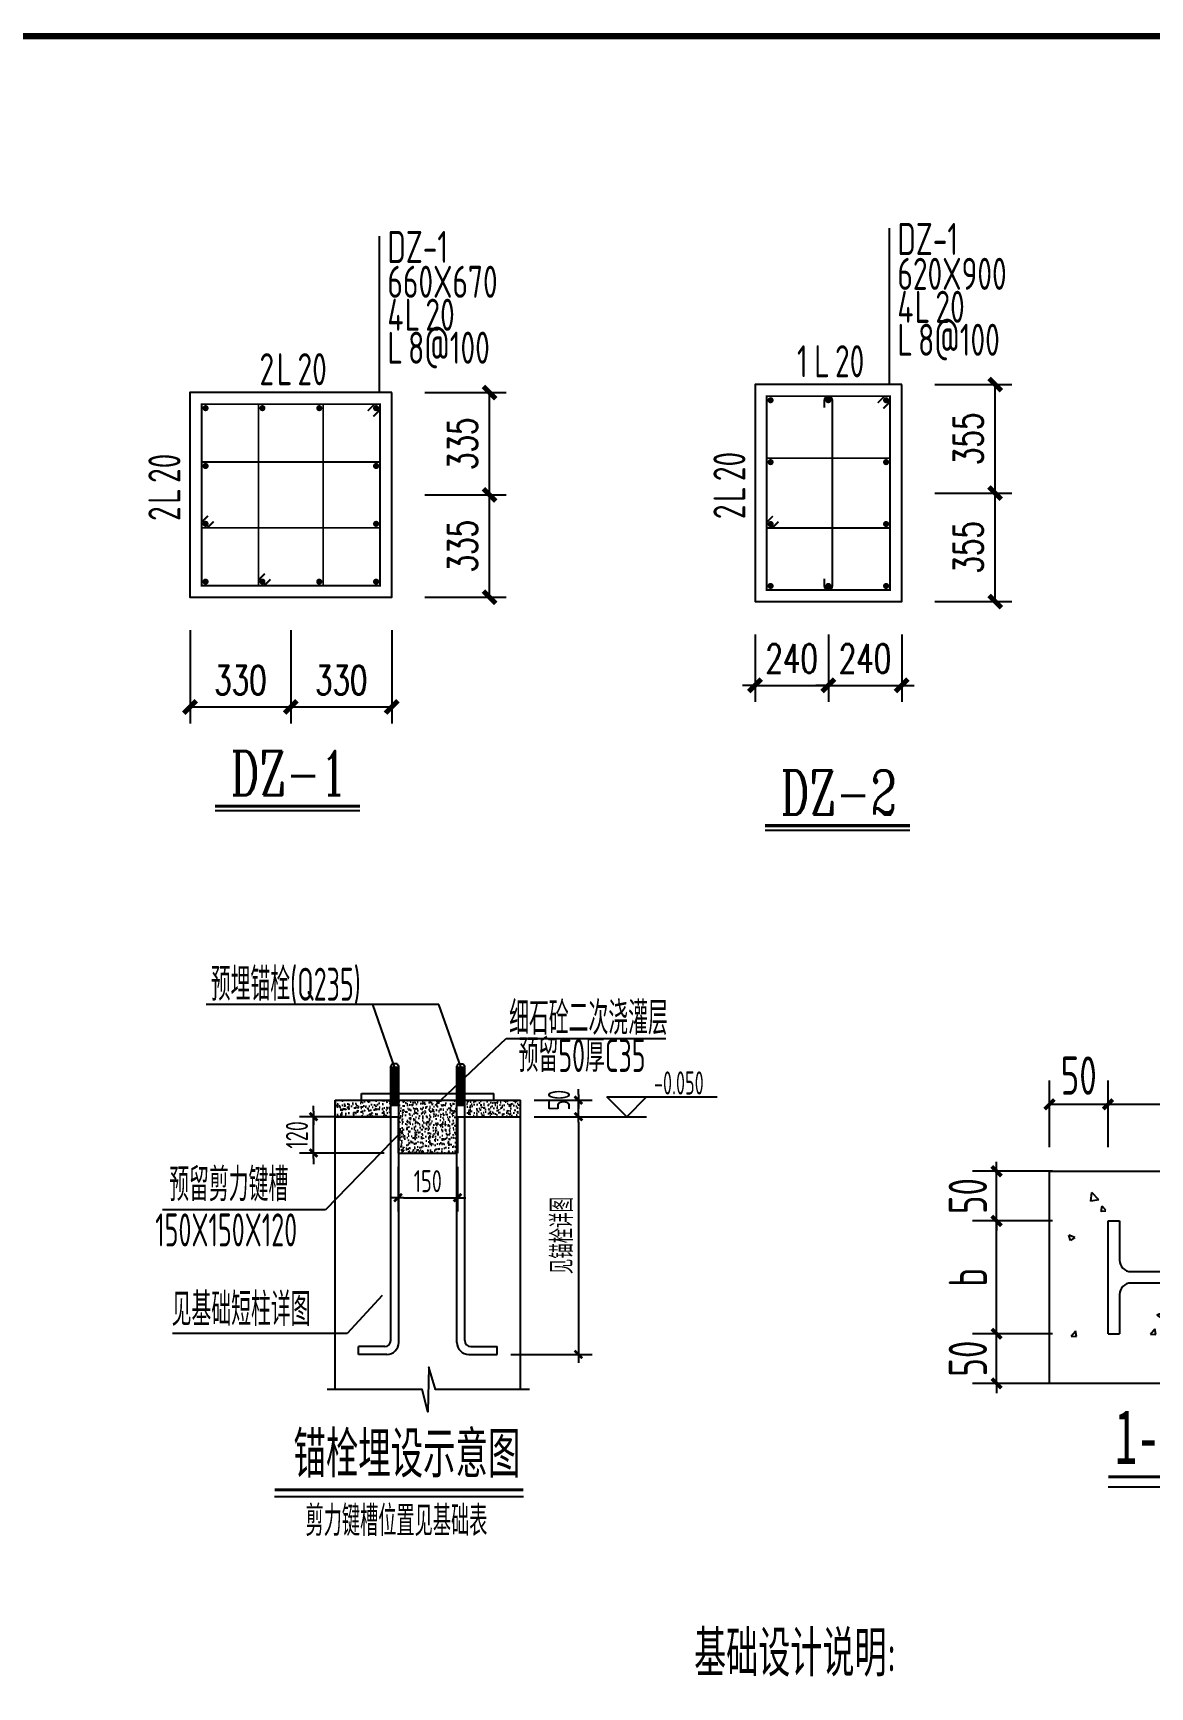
# Model space of a CAD drawing. Extents: x -17471 to 313636, y -71590 to 757901.
# Drawn here: x 210388 to 228662, y 228753 to 255820 of the extents above; entities that cross this region are included whole.
import ezdxf
from ezdxf.enums import TextEntityAlignment as Align

# ---------------------------------------------------------------- set-up
doc = ezdxf.new("R2010")
doc.units = 0
doc.header["$LTSCALE"] = 1000
doc.header["$MEASUREMENT"] = 0
for name, color, linetype in [('ASD_BAR', 1, 'Continuous'), ('BEAM_DE_NUM', 7, 'Continuous'), ('COLU_DE', 7, 'Continuous'), ('COLU_DE_NUM', 7, 'Continuous'), ('COLU_DE_REIND', 1, 'Continuous'), ('COLU_DE_REINL', 1, 'Continuous'), ('COLU_DE_TEXT_JZ', 7, 'Continuous'), ('DIM', 3, 'Continuous'), ('PUB_DIM', 3, 'Continuous'), ('PUB_TITLE', 4, 'Continuous'), ('THICK', 6, 'Continuous'), ('THIN', 7, 'Continuous'), ('Z', 4, 'Continuous'), ('板负筋标注TEXT2', 6, 'Continuous')]:
    doc.layers.add(name, color=color, linetype=linetype)
doc.layers.add('TEXT', color=7, linetype='Continuous', lineweight=13)
doc.styles.add('_TCH_DIM_T3', font='SIMPLEX', dxfattribs={"width": 0.705882, "bigfont": 'GBCBIG'})
doc.styles.add('STYLE1', font='simhei.ttf', dxfattribs={"width": 0.8})
doc.styles.add('TSSD_Dimension', font='Tssdeng.shx', dxfattribs={"width": 0.7, "bigfont": 'hztxt.shx'})
doc.styles.add('TSSD_Label', font='complex.shx', dxfattribs={"width": 0.7, "bigfont": 'hztxt.shx'})
doc.styles.add('TSSD_NORM', font='Tssdeng.shx', dxfattribs={"width": 0.65, "bigfont": 'hztxt.shx'})
doc.styles.add('TSSD_REIN', font='Tssdeng.shx', dxfattribs={"width": 0.7, "bigfont": 'hztxt.shx'})
doc.dimstyles.new('_TCH_ARCH&&150', dxfattribs={"dimtxt": 446.25, "dimasz": 150, "dimexe": 375, "dimexo": 450, "dimgap": 189.375, "dimtad": 1, "dimdec": 0, "dimzin": 0, "dimdsep": 46, "dimtxsty": '_TCH_DIM_T3', "dimblk": 'ARCHTICK', "dimcen": 0.09, "dimclrt": 7, "dimazin": 2, "dimtfac": 1, "dimtdec": 0, "dimtix": 1, "dimtmove": 2, "dimatfit": 3, "dimfxl": 0, "dimtolj": 1, "dimtzin": 0, "dimarcsym": 0})
doc.dimstyles.new('TSSD_20_100', dxfattribs={"dimtxt": 400, "dimasz": 100, "dimexe": 250, "dimexo": 250, "dimgap": 100, "dimtad": 1, "dimdec": 0, "dimlfac": 0.2, "dimzin": 0, "dimdsep": 46, "dimtxsty": 'TSSD_Dimension', "dimblk": '_TSDBK', "dimcen": 0, "dimclrt": 7, "dimadec": 0, "dimazin": 0, "dimtfac": 1, "dimtdec": 0, "dimtix": 1, "dimtmove": 2, "dimatfit": 3, "dimldrblk": '_TSDBK', "dimfxl": 0, "dimtolj": 1, "dimtzin": 0, "dimarcsym": 0})

# ---------------------------------------------------------------- blocks, each defined once
blk = doc.blocks.new('_TSDBK')
blk.add_line((-1, 0), (1.5, 0))
at = {"const_width": 0.5}
blk.add_lwpolyline([(-0.7, -0.7), (0.7, 0.7)], dxfattribs=at)
blk = doc.blocks.new('*D312')
at = {"layer": 'Defpoints', "color": 0, "transparency": 16777216}
for p in [(2143808, -2373866), (2145343, -2373866), (2145343, -2374526)]:
    blk.add_point(p, dxfattribs=at)
at = {"layer": 'DIM', "color": 0, "lineweight": -2, "transparency": 16777216}
for p, q in [((2143808, -2373766), (2143808, -2373666)), ((2145093, -2373866), (2143558, -2373866)), ((2143808, -2374526), (2143808, -2373866)), ((2145093, -2374526), (2143558, -2374526)), ((2143808, -2374626), (2143808, -2374726))]:
    blk.add_line(p, q, dxfattribs=at)
at = {"layer": 'DIM', "color": 0, "lineweight": -2, "transparency": 16777216, "xscale": 100, "yscale": 100, "zscale": 100}
for p, rotation in [((2143808, -2373866), 270), ((2143808, -2374526), 90)]:
    blk.add_blockref('_TSDBK', p, dxfattribs=dict(at, rotation=rotation))
at = {"layer": 'DIM', "color": 7, "transparency": 16777216, "insert": (2143508, -2374196), "char_height": 400, "attachment_point": 5, "rotation": 90, "style": 'TSSD_Dimension'}
blk.add_mtext('\\A1;120', dxfattribs=at)
blk = doc.blocks.new('*D313')
at = {"layer": 'Defpoints', "color": 0, "transparency": 16777216}
for p in [(2145343, -2374526), (2146423, -2374526), (2146423, -2375336)]:
    blk.add_point(p, dxfattribs=at)
at = {"layer": 'DIM', "color": 0, "lineweight": -2, "transparency": 16777216}
for p, q in [((2145343, -2374776), (2145343, -2375586)), ((2146423, -2374776), (2146423, -2375586)), ((2145443, -2375336), (2146323, -2375336))]:
    blk.add_line(p, q, dxfattribs=at)
at = {"layer": 'DIM', "color": 0, "lineweight": -2, "transparency": 16777216, "xscale": 100, "yscale": 100, "zscale": 100, "rotation": 180}
blk.add_blockref('_TSDBK', (2145343, -2375336), dxfattribs=at)
at = {"layer": 'DIM', "color": 0, "lineweight": -2, "transparency": 16777216, "xscale": 100, "yscale": 100, "zscale": 100}
blk.add_blockref('_TSDBK', (2146423, -2375336), dxfattribs=at)
at = {"layer": 'DIM', "color": 7, "transparency": 16777216, "insert": (2145883, -2375036), "char_height": 400, "attachment_point": 5, "style": 'TSSD_Dimension'}
blk.add_mtext('\\A1;150', dxfattribs=at)
blk = doc.blocks.new('*D314')
at = {"layer": 'Defpoints', "color": 0, "transparency": 16777216}
for p in [(2147563, -2373566), (2148617, -2373566), (2147563, -2373866)]:
    blk.add_point(p, dxfattribs=at)
at = {"layer": 'DIM', "color": 0, "lineweight": -2, "transparency": 16777216}
for p, q in [((2148617, -2373466), (2148617, -2373366)), ((2147813, -2373566), (2148867, -2373566)), ((2148617, -2373866), (2148617, -2373566)), ((2147813, -2373866), (2148867, -2373866)), ((2148617, -2373966), (2148617, -2374066))]:
    blk.add_line(p, q, dxfattribs=at)
at = {"layer": 'DIM', "color": 0, "lineweight": -2, "transparency": 16777216, "xscale": 100, "yscale": 100, "zscale": 100}
for p, rotation in [((2148617, -2373566), 270), ((2148617, -2373866), 90)]:
    blk.add_blockref('_TSDBK', p, dxfattribs=dict(at, rotation=rotation))
at = {"layer": 'DIM', "color": 7, "transparency": 16777216, "insert": (2148265, -2373566), "char_height": 400, "attachment_point": 5, "rotation": 90, "style": 'TSSD_Dimension'}
blk.add_mtext('\\A1;50', dxfattribs=at)
blk = doc.blocks.new('*D315')
at = {"layer": 'Defpoints', "color": 0, "transparency": 16777216}
for p in [(2147563, -2373866), (2147143, -2378182), (2148617, -2378182)]:
    blk.add_point(p, dxfattribs=at)
at = {"layer": 'DIM', "color": 0, "lineweight": -2, "transparency": 16777216}
for p, q in [((2147813, -2373866), (2148867, -2373866)), ((2148617, -2373966), (2148617, -2378082)), ((2147393, -2378182), (2148867, -2378182))]:
    blk.add_line(p, q, dxfattribs=at)
at = {"layer": 'DIM', "color": 0, "lineweight": -2, "transparency": 16777216, "xscale": 100, "yscale": 100, "zscale": 100}
for p, rotation in [((2148617, -2373866), 90), ((2148617, -2378182), 270)]:
    blk.add_blockref('_TSDBK', p, dxfattribs=dict(at, rotation=rotation))
at = {"layer": 'DIM', "color": 7, "transparency": 16777216, "insert": (2148317, -2376024), "char_height": 400, "attachment_point": 5, "rotation": 90, "style": 'TSSD_Dimension'}
blk.add_mtext('\\A1;见锚栓详图', dxfattribs=at)
blk = doc.blocks.new('_ArchTick')
at = {"color": 0, "linetype": 'ByBlock', "const_width": 0.4}
blk.add_lwpolyline([(-0.5, -0.5), (0.5, 0.5)], dxfattribs=at)
blk = doc.blocks.new('*D305')
at = {"layer": 'Defpoints', "color": 0, "transparency": 16777216}
for p in [(2121226, -2349459), (2124143, -2349459), (2124143, -2351275)]:
    blk.add_point(p, dxfattribs=at)
at = {"layer": 'DIM', "color": 0, "lineweight": -2, "transparency": 16777216}
for p, q in [((2121226, -2349459), (2121226, -2349109)), ((2123268, -2349459), (2120351, -2349459)), ((2121226, -2351275), (2121226, -2349459)), ((2123268, -2351275), (2120351, -2351275)), ((2121226, -2351275), (2121226, -2351625))]:
    blk.add_line(p, q, dxfattribs=at)
at = {"layer": 'DIM', "color": 0, "lineweight": -2, "transparency": 16777216, "xscale": 350, "yscale": 350, "zscale": 350}
for p, rotation in [((2121226, -2349459), 270), ((2121226, -2351275), 90)]:
    blk.add_blockref('_ArchTick', p, dxfattribs=dict(at, rotation=rotation))
at = {"layer": 'DIM', "color": 7, "transparency": 16777216, "insert": (2120176, -2350367), "char_height": 1400, "attachment_point": 5, "rotation": 90, "style": 'TSSD_Dimension'}
blk.add_mtext('\\A1;50', dxfattribs=at)
blk = doc.blocks.new('*D306')
at = {"layer": 'Defpoints', "color": 0, "transparency": 16777216}
for p in [(2121226, -2351275), (2124143, -2351275), (2124143, -2355405)]:
    blk.add_point(p, dxfattribs=at)
at = {"layer": 'DIM', "color": 0, "lineweight": -2, "transparency": 16777216}
for p, q in [((2123268, -2351275), (2120351, -2351275)), ((2121226, -2355405), (2121226, -2351275)), ((2123268, -2355405), (2120351, -2355405))]:
    blk.add_line(p, q, dxfattribs=at)
at = {"layer": 'DIM', "color": 0, "lineweight": -2, "transparency": 16777216, "xscale": 350, "yscale": 350, "zscale": 350}
for p, rotation in [((2121226, -2351275), 90), ((2121226, -2355405), 270)]:
    blk.add_blockref('_ArchTick', p, dxfattribs=dict(at, rotation=rotation))
at = {"layer": 'DIM', "color": 7, "transparency": 16777216, "insert": (2120176, -2353340), "char_height": 1400, "attachment_point": 5, "rotation": 90, "style": 'TSSD_Dimension'}
blk.add_mtext('\\A1;b', dxfattribs=at)
blk = doc.blocks.new('*D307')
at = {"layer": 'Defpoints', "color": 0, "transparency": 16777216}
for p in [(2125303, -2347011), (2123159, -2349459), (2125303, -2349459)]:
    blk.add_point(p, dxfattribs=at)
at = {"layer": 'DIM', "color": 0, "lineweight": -2, "transparency": 16777216}
for p, q in [((2123159, -2348584), (2123159, -2346136)), ((2125303, -2348584), (2125303, -2346136)), ((2123159, -2347011), (2125303, -2347011))]:
    blk.add_line(p, q, dxfattribs=at)
at = {"layer": 'DIM', "color": 0, "lineweight": -2, "transparency": 16777216, "xscale": 350, "yscale": 350, "zscale": 350, "rotation": 180}
blk.add_blockref('_ArchTick', (2123159, -2347011), dxfattribs=at)
at = {"layer": 'DIM', "color": 0, "lineweight": -2, "transparency": 16777216, "xscale": 350, "yscale": 350, "zscale": 350}
blk.add_blockref('_ArchTick', (2125303, -2347011), dxfattribs=at)
at = {"layer": 'DIM', "color": 7, "transparency": 16777216, "insert": (2124231, -2345961), "char_height": 1400, "attachment_point": 5, "style": 'TSSD_Dimension'}
blk.add_mtext('\\A1;50', dxfattribs=at)
blk = doc.blocks.new('*D308')
at = {"layer": 'Defpoints', "color": 0, "transparency": 16777216}
for p in [(2130817, -2347011), (2125303, -2349459), (2130817, -2349459)]:
    blk.add_point(p, dxfattribs=at)
at = {"layer": 'DIM', "color": 0, "lineweight": -2, "transparency": 16777216}
for p, q in [((2125303, -2348584), (2125303, -2346136)), ((2130817, -2348584), (2130817, -2346136)), ((2125303, -2347011), (2130817, -2347011))]:
    blk.add_line(p, q, dxfattribs=at)
at = {"layer": 'DIM', "color": 0, "lineweight": -2, "transparency": 16777216, "xscale": 350, "yscale": 350, "zscale": 350, "rotation": 180}
blk.add_blockref('_ArchTick', (2125303, -2347011), dxfattribs=at)
at = {"layer": 'DIM', "color": 0, "lineweight": -2, "transparency": 16777216, "xscale": 350, "yscale": 350, "zscale": 350}
blk.add_blockref('_ArchTick', (2130817, -2347011), dxfattribs=at)
at = {"layer": 'DIM', "color": 7, "transparency": 16777216, "insert": (2128060, -2345961), "char_height": 1400, "attachment_point": 5, "style": 'TSSD_Dimension'}
blk.add_mtext('\\A1;h', dxfattribs=at)
blk = doc.blocks.new('*D309')
at = {"layer": 'Defpoints', "color": 0, "transparency": 16777216}
for p in [(2121226, -2355405), (2124143, -2355405), (2124143, -2357220)]:
    blk.add_point(p, dxfattribs=at)
at = {"layer": 'DIM', "color": 0, "lineweight": -2, "transparency": 16777216}
for p, q in [((2121226, -2355405), (2121226, -2355055)), ((2123268, -2355405), (2120351, -2355405)), ((2121226, -2357220), (2121226, -2355405)), ((2123268, -2357220), (2120351, -2357220)), ((2121226, -2357220), (2121226, -2357570))]:
    blk.add_line(p, q, dxfattribs=at)
at = {"layer": 'DIM', "color": 0, "lineweight": -2, "transparency": 16777216, "xscale": 350, "yscale": 350, "zscale": 350}
for p, rotation in [((2121226, -2355405), 270), ((2121226, -2357220), 90)]:
    blk.add_blockref('_ArchTick', p, dxfattribs=dict(at, rotation=rotation))
at = {"layer": 'DIM', "color": 7, "transparency": 16777216, "insert": (2120176, -2356312), "char_height": 1400, "attachment_point": 5, "rotation": 90, "style": 'TSSD_Dimension'}
blk.add_mtext('\\A1;50', dxfattribs=at)
blk = doc.blocks.new('*D310')
at = {"layer": 'Defpoints', "color": 0, "transparency": 16777216}
for p in [(2130817, -2347011), (2130817, -2349459), (2132961, -2349459)]:
    blk.add_point(p, dxfattribs=at)
at = {"layer": 'DIM', "color": 0, "lineweight": -2, "transparency": 16777216}
for p, q in [((2130817, -2348584), (2130817, -2346136)), ((2132961, -2348584), (2132961, -2346136)), ((2132961, -2347011), (2130817, -2347011))]:
    blk.add_line(p, q, dxfattribs=at)
at = {"layer": 'DIM', "color": 0, "lineweight": -2, "transparency": 16777216, "xscale": 350, "yscale": 350, "zscale": 350, "rotation": 180}
blk.add_blockref('_ArchTick', (2130817, -2347011), dxfattribs=at)
at = {"layer": 'DIM', "color": 0, "lineweight": -2, "transparency": 16777216, "xscale": 350, "yscale": 350, "zscale": 350}
blk.add_blockref('_ArchTick', (2132961, -2347011), dxfattribs=at)
at = {"layer": 'DIM', "color": 7, "transparency": 16777216, "insert": (2131889, -2345961), "char_height": 1400, "attachment_point": 5, "style": 'TSSD_Dimension'}
blk.add_mtext('\\A1;50', dxfattribs=at)
blk = doc.blocks.new('*D317')
at = {"layer": 'Defpoints', "color": 0, "transparency": 16777216}
for p in [(216256, 248262), (217857, 248262), (216256, 246587)]:
    blk.add_point(p, dxfattribs=at)
at = {"layer": 'PUB_DIM', "color": 0, "lineweight": -2, "transparency": 16777216}
for p, q in [((216796, 248262), (218127, 248262)), ((217857, 246587), (217857, 248262)), ((216796, 246587), (218127, 246587))]:
    blk.add_line(p, q, dxfattribs=at)
at = {"layer": 'PUB_DIM', "color": 0, "lineweight": -2, "transparency": 16777216, "xscale": 202.5, "yscale": 202.5, "zscale": 202.5}
for p, rotation in [((217857, 248262), 90), ((217857, 246587), 270)]:
    blk.add_blockref('_ArchTick', p, dxfattribs=dict(at, rotation=rotation))
at = {"layer": 'PUB_DIM', "color": 7, "transparency": 16777216, "insert": (217418, 247424), "char_height": 472.5, "attachment_point": 5, "rotation": 90, "style": '_TCH_DIM_T3'}
blk.add_mtext('\\A1;335', dxfattribs=at)
blk = doc.blocks.new('*D318')
at = {"layer": 'Defpoints', "color": 0, "transparency": 16777216}
for p in [(216256, 249937), (217857, 249937), (216256, 248262)]:
    blk.add_point(p, dxfattribs=at)
at = {"layer": 'PUB_DIM', "color": 0, "lineweight": -2, "transparency": 16777216}
for p, q in [((216796, 249937), (218127, 249937)), ((217857, 248262), (217857, 249937)), ((216796, 248262), (218127, 248262))]:
    blk.add_line(p, q, dxfattribs=at)
at = {"layer": 'PUB_DIM', "color": 0, "lineweight": -2, "transparency": 16777216, "xscale": 202.5, "yscale": 202.5, "zscale": 202.5}
for p, rotation in [((217857, 249937), 90), ((217857, 248262), 270)]:
    blk.add_blockref('_ArchTick', p, dxfattribs=dict(at, rotation=rotation))
at = {"layer": 'PUB_DIM', "color": 7, "transparency": 16777216, "insert": (217418, 249099), "char_height": 472.5, "attachment_point": 5, "rotation": 90, "style": '_TCH_DIM_T3'}
blk.add_mtext('\\A1;335', dxfattribs=at)
blk = doc.blocks.new('*D319')
at = {"layer": 'Defpoints', "color": 0, "transparency": 16777216}
for p in [(212956, 246587), (214606, 246587), (214606, 244791)]:
    blk.add_point(p, dxfattribs=at)
at = {"layer": 'PUB_DIM', "color": 0, "lineweight": -2, "transparency": 16777216}
for p, q in [((212956, 246047), (212956, 244521)), ((214606, 246047), (214606, 244521)), ((212956, 244791), (214606, 244791))]:
    blk.add_line(p, q, dxfattribs=at)
at = {"layer": 'PUB_DIM', "color": 0, "lineweight": -2, "transparency": 16777216, "xscale": 202.5, "yscale": 202.5, "zscale": 202.5, "rotation": 180}
blk.add_blockref('_ArchTick', (212956, 244791), dxfattribs=at)
at = {"layer": 'PUB_DIM', "color": 0, "lineweight": -2, "transparency": 16777216, "xscale": 202.5, "yscale": 202.5, "zscale": 202.5}
blk.add_blockref('_ArchTick', (214606, 244791), dxfattribs=at)
at = {"layer": 'PUB_DIM', "color": 7, "transparency": 16777216, "insert": (213781, 245230), "char_height": 472.5, "attachment_point": 5, "style": '_TCH_DIM_T3'}
blk.add_mtext('\\A1;330', dxfattribs=at)
blk = doc.blocks.new('*D320')
at = {"layer": 'Defpoints', "color": 0, "transparency": 16777216}
for p in [(214606, 246587), (216256, 246587), (216256, 244791)]:
    blk.add_point(p, dxfattribs=at)
at = {"layer": 'PUB_DIM', "color": 0, "lineweight": -2, "transparency": 16777216}
for p, q in [((214606, 246047), (214606, 244521)), ((216256, 246047), (216256, 244521)), ((214606, 244791), (216256, 244791))]:
    blk.add_line(p, q, dxfattribs=at)
at = {"layer": 'PUB_DIM', "color": 0, "lineweight": -2, "transparency": 16777216, "xscale": 202.5, "yscale": 202.5, "zscale": 202.5, "rotation": 180}
blk.add_blockref('_ArchTick', (214606, 244791), dxfattribs=at)
at = {"layer": 'PUB_DIM', "color": 0, "lineweight": -2, "transparency": 16777216, "xscale": 202.5, "yscale": 202.5, "zscale": 202.5}
blk.add_blockref('_ArchTick', (216256, 244791), dxfattribs=at)
at = {"layer": 'PUB_DIM', "color": 7, "transparency": 16777216, "insert": (215431, 245230), "char_height": 472.5, "attachment_point": 5, "style": '_TCH_DIM_T3'}
blk.add_mtext('\\A1;330', dxfattribs=at)
blk = doc.blocks.new('*D345')
at = {"layer": 'Defpoints', "color": 0, "transparency": 16777216}
for p in [(224601, 248292), (226131, 248292), (224601, 246517)]:
    blk.add_point(p, dxfattribs=at)
at = {"layer": 'PUB_DIM', "color": 0, "lineweight": -2, "transparency": 16777216}
for p, q in [((225141, 248292), (226401, 248292)), ((226131, 246517), (226131, 248292)), ((225141, 246517), (226401, 246517))]:
    blk.add_line(p, q, dxfattribs=at)
at = {"layer": 'PUB_DIM', "color": 0, "lineweight": -2, "transparency": 16777216, "xscale": 202.5, "yscale": 202.5, "zscale": 202.5}
for p, rotation in [((226131, 248292), 90), ((226131, 246517), 270)]:
    blk.add_blockref('_ArchTick', p, dxfattribs=dict(at, rotation=rotation))
at = {"layer": 'PUB_DIM', "color": 7, "transparency": 16777216, "insert": (225692, 247404), "char_height": 472.5, "attachment_point": 5, "rotation": 90, "style": '_TCH_DIM_T3'}
blk.add_mtext('\\A1;355', dxfattribs=at)
blk = doc.blocks.new('*D346')
at = {"layer": 'Defpoints', "color": 0, "transparency": 16777216}
for p in [(224601, 250067), (226131, 250067), (224601, 248292)]:
    blk.add_point(p, dxfattribs=at)
at = {"layer": 'PUB_DIM', "color": 0, "lineweight": -2, "transparency": 16777216}
for p, q in [((225141, 250067), (226401, 250067)), ((226131, 248292), (226131, 250067)), ((225141, 248292), (226401, 248292))]:
    blk.add_line(p, q, dxfattribs=at)
at = {"layer": 'PUB_DIM', "color": 0, "lineweight": -2, "transparency": 16777216, "xscale": 202.5, "yscale": 202.5, "zscale": 202.5}
for p, rotation in [((226131, 250067), 90), ((226131, 248292), 270)]:
    blk.add_blockref('_ArchTick', p, dxfattribs=dict(at, rotation=rotation))
at = {"layer": 'PUB_DIM', "color": 7, "transparency": 16777216, "insert": (225692, 249179), "char_height": 472.5, "attachment_point": 5, "rotation": 90, "style": '_TCH_DIM_T3'}
blk.add_mtext('\\A1;355', dxfattribs=at)
blk = doc.blocks.new('*D347')
at = {"layer": 'Defpoints', "color": 0, "transparency": 16777216}
for p in [(222201, 246517), (223401, 246517), (223401, 245145)]:
    blk.add_point(p, dxfattribs=at)
at = {"layer": 'PUB_DIM', "color": 0, "lineweight": -2, "transparency": 16777216}
for p, q in [((222201, 245977), (222201, 244875)), ((223401, 245977), (223401, 244875)), ((222201, 245145), (221998, 245145)), ((222201, 245145), (223401, 245145)), ((223401, 245145), (223603, 245145))]:
    blk.add_line(p, q, dxfattribs=at)
at = {"layer": 'PUB_DIM', "color": 0, "lineweight": -2, "transparency": 16777216, "xscale": 202.5, "yscale": 202.5, "zscale": 202.5}
blk.add_blockref('_ArchTick', (222201, 245145), dxfattribs=at)
at = {"layer": 'PUB_DIM', "color": 0, "lineweight": -2, "transparency": 16777216, "xscale": 202.5, "yscale": 202.5, "zscale": 202.5, "rotation": 180}
blk.add_blockref('_ArchTick', (223401, 245145), dxfattribs=at)
at = {"layer": 'PUB_DIM', "color": 7, "transparency": 16777216, "insert": (222801, 245584), "char_height": 472.5, "attachment_point": 5, "style": '_TCH_DIM_T3'}
blk.add_mtext('\\A1;240', dxfattribs=at)
blk = doc.blocks.new('*D348')
at = {"layer": 'Defpoints', "color": 0, "transparency": 16777216}
for p in [(223401, 246517), (224601, 246517), (224601, 245145)]:
    blk.add_point(p, dxfattribs=at)
at = {"layer": 'PUB_DIM', "color": 0, "lineweight": -2, "transparency": 16777216}
for p, q in [((223401, 245977), (223401, 244875)), ((224601, 245977), (224601, 244875)), ((223401, 245145), (223198, 245145)), ((223401, 245145), (224601, 245145)), ((224601, 245145), (224803, 245145))]:
    blk.add_line(p, q, dxfattribs=at)
at = {"layer": 'PUB_DIM', "color": 0, "lineweight": -2, "transparency": 16777216, "xscale": 202.5, "yscale": 202.5, "zscale": 202.5}
blk.add_blockref('_ArchTick', (223401, 245145), dxfattribs=at)
at = {"layer": 'PUB_DIM', "color": 0, "lineweight": -2, "transparency": 16777216, "xscale": 202.5, "yscale": 202.5, "zscale": 202.5, "rotation": 180}
blk.add_blockref('_ArchTick', (224601, 245145), dxfattribs=at)
at = {"layer": 'PUB_DIM', "color": 7, "transparency": 16777216, "insert": (224001, 245584), "char_height": 472.5, "attachment_point": 5, "style": '_TCH_DIM_T3'}
blk.add_mtext('\\A1;240', dxfattribs=at)
blk = doc.blocks.new('锚栓埋设示意图')
at = {"layer": 'DIM'}
h = blk.add_hatch(dxfattribs=at)
h.set_pattern_fill('AR-CONC', color=256, scale=24, style=0)
h.set_pattern_definition([(50, (624864.13, -3321049.9), (172.142444, -15.060512), [18, -198]), (355, (624864.13, -3321049.9), (-33.30032, 180.526112), [14.4, -158.4]), (100.4514, (624878.48, -3321051.16), (138.842252, 165.46549), [15.297646, -168.274107]), (46.1842, (624864.13, -3321001.9), (256.137852, -39.724563), [27, -297]), (96.6356, (624885.48, -3321005.2), (224.31905, 233.78829), [22.94647, -252.41112]), (351.1842, (624864.13, -3321001.9), (224.318867, 233.788464), [21.6, -237.6]), (21, (624888.13, -3321013.9), (143.257693, -96.628534), [18, -198]), (326, (624888.13, -3321013.9), (58.39568, 174.03601), [14.4, -158.4]), (71.4514, (624900.07, -3321021.95), (201.653431, 77.407319), [15.297646, -168.274107]), (37.5, (624864.134, -3321049.9), (2.9183653, 79.894525), [0, -156.48, 0, -160.8, 0, -159]), (7.5, (624864.13, -3321049.9), (63.136689, 94.658811), [0, -91.68, 0, -152.88, 0, -60.6]), (327.5, (624810.614, -3321049.9), (128.1173847, -5.4131692), [0, -60, 0, -187.2, 0, -248.4]), (317.5, (624786.61, -3321049.9), (139.9646806, 24.025196), [0, -78, 0, -124.32, 0, -176.4])])
h.paths.add_polyline_path([(2145355.1, -2373566), (2145355.1, -2374526), (2146411.1, -2374526), (2146411.1, -2373566)])
h.paths.add_polyline_path([(2147563.1, -2373866), (2147563.1, -2373566), (2146555.1, -2373566), (2146555.1, -2373866)])
h.paths.add_polyline_path([(2145211.1, -2373866), (2145211.1, -2373566), (2144203.1, -2373566), (2144203.1, -2373866)])
at = {"layer": 'PUB_DIM'}
for p, q in [((2146085, -2371828.7), (2141862.6, -2371828.7)), ((2145287, -2372980.8), (2144884.2, -2371828.7)), ((2146487.8, -2372980.8), (2146085, -2371828.7)), ((2146022.9, -2373656.1), (2147304.8, -2372449.1)), ((2147304.8, -2372449.1), (2150201, -2372449.1)), ((2145440.8, -2374097.5), (2144025.6, -2375554.3)), ((2144025.6, -2375554.3), (2141067.1, -2375554.3)), ((2145057.8, -2377108.9), (2144422.5, -2377799)), ((2144422.5, -2377799), (2141252.5, -2377799))]:
    blk.add_line(p, q, dxfattribs=at)
at = {"layer": 'THICK', "linetype": 'Continuous', "const_width": 54}
blk.add_lwpolyline([(2143104.3, -2380641.9), (2147619.3, -2380641.9)], dxfattribs=at)
at = {"layer": 'THIN'}
for p, q in [((2145241, -2372906), (2145211.1, -2372946.7)), ((2145211.1, -2377929.9), (2145211.1, -2372946.7)), ((2145211.1, -2372969.4), (2145355.1, -2372969.4)), ((2145211.1, -2372999.4), (2145355.1, -2372999.4)), ((2145211.1, -2373029.4), (2145355.1, -2373029.4)), ((2145211.1, -2373059.4), (2145355.1, -2373059.4)), ((2145211.1, -2373089.4), (2145355.1, -2373089.4)), ((2145211.1, -2373119.4), (2145355.1, -2373119.4)), ((2145211.1, -2373119.4), (2145355.1, -2373119.4)), ((2145211.1, -2373149.4), (2145355.1, -2373149.4)), ((2145211.1, -2373149.4), (2145355.1, -2373149.4)), ((2145325.2, -2372906), (2145241, -2372906)), ((2145325.2, -2372906), (2145355.1, -2372946.7)), ((2145355.1, -2377965.9), (2145355.1, -2372946.7)), ((2146441, -2372906), (2146411.1, -2372946.7)), ((2146411.1, -2377965.9), (2146411.1, -2372946.7)), ((2146411.1, -2372969.4), (2146555.1, -2372969.4)), ((2146411.1, -2372999.4), (2146555.1, -2372999.4)), ((2146411.1, -2373029.4), (2146555.1, -2373029.4)), ((2146411.1, -2373059.4), (2146555.1, -2373059.4)), ((2146411.1, -2373089.4), (2146555.1, -2373089.4)), ((2146411.1, -2373119.4), (2146555.1, -2373119.4)), ((2146411.1, -2373119.4), (2146555.1, -2373119.4)), ((2146411.1, -2373149.4), (2146555.1, -2373149.4)), ((2146411.1, -2373149.4), (2146555.1, -2373149.4)), ((2146441, -2372906), (2146525.2, -2372906)), ((2146525.2, -2372906), (2146555.1, -2372946.7)), ((2146555.1, -2377929.9), (2146555.1, -2372946.7)), ((2144683.1, -2373566), (2144683.1, -2373446)), ((2144683.1, -2373446), (2147083.1, -2373446)), ((2145211.1, -2373179.4), (2145355.1, -2373179.4)), ((2145211.1, -2373179.4), (2145355.1, -2373179.4)), ((2145211.1, -2373209.4), (2145355.1, -2373209.4)), ((2145211.1, -2373209.4), (2145355.1, -2373209.4)), ((2145211.1, -2373239.4), (2145355.1, -2373239.4)), ((2145211.1, -2373239.4), (2145355.1, -2373239.4)), ((2145211.1, -2373269.4), (2145355.1, -2373269.4)), ((2145211.1, -2373269.4), (2145355.1, -2373269.4)), ((2145211.1, -2373269.4), (2145355.1, -2373269.4)), ((2145211.1, -2373299.4), (2145355.1, -2373299.4)), ((2145211.1, -2373299.4), (2145355.1, -2373299.4)), ((2145211.1, -2373329.4), (2145355.1, -2373329.4)), ((2145211.1, -2373329.4), (2145355.1, -2373329.4)), ((2145211.1, -2373329.4), (2145355.1, -2373329.4)), ((2145211.1, -2373359.4), (2145355.1, -2373359.4)), ((2145211.1, -2373389.4), (2145355.1, -2373389.4)), ((2145211.1, -2373419.4), (2145355.1, -2373419.4)), ((2146411.1, -2373179.4), (2146555.1, -2373179.4)), ((2146411.1, -2373179.4), (2146555.1, -2373179.4)), ((2146411.1, -2373209.4), (2146555.1, -2373209.4)), ((2146411.1, -2373209.4), (2146555.1, -2373209.4)), ((2146411.1, -2373239.4), (2146555.1, -2373239.4)), ((2146411.1, -2373239.4), (2146555.1, -2373239.4)), ((2146411.1, -2373269.4), (2146555.1, -2373269.4)), ((2146411.1, -2373269.4), (2146555.1, -2373269.4)), ((2146411.1, -2373269.4), (2146555.1, -2373269.4)), ((2146411.1, -2373299.4), (2146555.1, -2373299.4)), ((2146411.1, -2373299.4), (2146555.1, -2373299.4)), ((2146411.1, -2373329.4), (2146555.1, -2373329.4)), ((2146411.1, -2373329.4), (2146555.1, -2373329.4)), ((2146411.1, -2373329.4), (2146555.1, -2373329.4)), ((2146411.1, -2373359.4), (2146555.1, -2373359.4)), ((2146411.1, -2373389.4), (2146555.1, -2373389.4)), ((2146411.1, -2373419.4), (2146555.1, -2373419.4)), ((2147083.1, -2373566), (2147083.1, -2373446)), ((2144203.1, -2373566), (2147563.1, -2373566)), ((2144203.1, -2378819.5), (2144203.1, -2373566)), ((2145211.1, -2373479.4), (2145355.1, -2373479.4)), ((2145211.1, -2373509.4), (2145355.1, -2373509.4)), ((2145211.1, -2373539.4), (2145355.1, -2373539.4)), ((2145211.1, -2373539.4), (2145355.1, -2373539.4)), ((2145211.1, -2373569.4), (2145355.1, -2373569.4)), ((2145211.1, -2373599.4), (2145355.1, -2373599.4)), ((2145211.1, -2373629.4), (2145355.1, -2373629.4)), ((2145211.1, -2373659.4), (2145355.1, -2373659.4)), ((2146411.1, -2373479.4), (2146555.1, -2373479.4)), ((2146411.1, -2373509.4), (2146555.1, -2373509.4)), ((2146411.1, -2373539.4), (2146555.1, -2373539.4)), ((2146411.1, -2373539.4), (2146555.1, -2373539.4)), ((2146411.1, -2373569.4), (2146555.1, -2373569.4)), ((2146411.1, -2373599.4), (2146555.1, -2373599.4)), ((2146411.1, -2373629.4), (2146555.1, -2373629.4)), ((2146411.1, -2373659.4), (2146555.1, -2373659.4)), ((2147563.1, -2378819.5), (2147563.1, -2373566)), ((2149134.3, -2373506), (2151134.4, -2373506)), ((2149494.3, -2373866), (2149134.3, -2373506)), ((2149494.3, -2373866), (2149854.3, -2373506)), ((2144203.1, -2373866), (2145343.1, -2373866)), ((2145343.1, -2373866), (2145343.1, -2374526)), ((2146423.1, -2373866), (2146423.1, -2374526)), ((2146423.1, -2373866), (2147563.1, -2373866)), ((2148796.8, -2373866), (2149854.3, -2373866)), ((2145343.1, -2374526), (2146423.1, -2374526)), ((2145103.1, -2378037.9), (2144623.1, -2378037.9)), ((2144623.1, -2378181.9), (2144623.1, -2378037.9)), ((2145139.1, -2378181.9), (2144623.1, -2378181.9)), ((2146627.1, -2378181.9), (2147143.1, -2378181.9)), ((2146663.1, -2378037.9), (2147143.1, -2378037.9)), ((2147143.1, -2378181.9), (2147143.1, -2378037.9))]:
    blk.add_line(p, q, dxfattribs=at)
blk.add_lwpolyline([(2147729, -2378819.5), (2146021.5, -2378819.5), (2145901.5, -2378413.9), (2145885.5, -2379221.7), (2145781.5, -2378819.5), (2144054.4, -2378819.5)], dxfattribs=at)
at = {"layer": 'THIN', "linetype": 'Continuous'}
blk.add_lwpolyline([(2143104.3, -2380761.9), (2147619.3, -2380761.9)], dxfattribs=at)
at = {"layer": 'THIN'}
for centre, radius, start, end in [((2145103.1, -2377929.9), 108, 270, 0), ((2146663.1, -2377929.9), 108, 180, 270), ((2145139.1, -2377965.9), 216, 270, 0), ((2146627.1, -2377965.9), 216, 180, 270)]:
    blk.add_arc(centre, radius, start, end, dxfattribs=at)
at = {"layer": 'TEXT', "style": 'TSSD_NORM', "width": 0.7}
blk.add_text('锚栓埋设示意图', height=840, dxfattribs=at).set_placement((2143446.2, -2380416.1))
at = {"layer": '板负筋标注TEXT2', "color": 0, "style": 'TSSD_REIN', "width": 0.6}
for s, height, p in [('预埋锚栓(Q235)', 600, (2141944.7, -2371761.3)), ('细石砼二次浇灌层', 600, (2147359.7, -2372377.8)), ('预留50厚C35', 600, (2147531.6, -2373054.6)), ('-0.050', 420, (2149987.4, -2373463.2)), ('预留剪力键槽', 600, (2141191.3, -2375399.3)), ('150X150X120', 600, (2140936.6, -2376220.9)), ('见基础短柱详图', 600, (2141234.8, -2377663.6)), ('剪力键槽位置见基础表', 550, (2143664.5, -2381477))]:
    blk.add_text(s, height=height, dxfattribs=at).set_placement(p)
at = {"layer": 'DIM'}
dim = blk.add_linear_dim(base=(2148616.8, -2373566), p1=(2147563.1, -2373866), p2=(2147563.1, -2373566), angle=90, text='50', dimstyle='TSSD_20_100', dxfattribs=at)
dim.commit()
dim.dimension.update_dxf_attribs({"geometry": '*D314', "text_midpoint": (2148264.5, -2373566), "dimtype": 128})
for base, p1, p2, text, picture, middle in [((2143808, -2373866), (2145343.1, -2374526), (2145343.1, -2373866), '120', '*D312', (2143508, -2374196)), ((2148616.8, -2378181.9), (2147563.1, -2373866), (2147143.1, -2378181.9), '见锚栓详图', '*D315', (2148316.8, -2376023.9))]:
    dim = blk.add_linear_dim(base=base, p1=p1, p2=p2, angle=90, text=text, dimstyle='TSSD_20_100', dxfattribs=at)
    dim.commit()
    dim.dimension.update_dxf_attribs({"geometry": picture, "text_midpoint": middle})
dim = blk.add_linear_dim(base=(2146423.1, -2375336), p1=(2145343.1, -2374526), p2=(2146423.1, -2374526), text='150', dimstyle='TSSD_20_100', dxfattribs=at)
dim.commit()
dim.dimension.update_dxf_attribs({"geometry": '*D313', "text_midpoint": (2145883.1, -2375036)})
blk = doc.blocks.new('抗剪键剖面')
at = {"color": 2}
for q in [(2130181.6, -2356230.6), (2137019.4, -2359663.3)]:
    blk.add_line((2130181.6, -2359663.3), q, dxfattribs=at)
at = {"const_width": 75}
blk.add_lwpolyline([(2123158.6, -2357220.2), (2123158.6, -2349459.1), (2132961.2, -2349459.1), (2132961.2, -2357220.2)], close=True, dxfattribs=at)
at = {"layer": 'ASD_BAR'}
for p, q in [((2125302.5, -2355404.7), (2125302.5, -2351274.7)), ((2125302.5, -2351274.7), (2125722.5, -2351274.7)), ((2125722.5, -2351274.7), (2125722.5, -2352709.7)), ((2130397.3, -2351274.7), (2130397.3, -2352709.7)), ((2130817.3, -2351274.7), (2130397.3, -2351274.7)), ((2130817.3, -2355404.7), (2130817.3, -2351274.7)), ((2126142.5, -2353129.7), (2129977.3, -2353129.7)), ((2125722.5, -2353969.7), (2125722.5, -2355404.7)), ((2129977.3, -2353549.7), (2126142.5, -2353549.7)), ((2130397.3, -2353969.7), (2130397.3, -2355404.7)), ((2125302.5, -2355404.7), (2125722.5, -2355404.7)), ((2130817.3, -2355404.7), (2130397.3, -2355404.7))]:
    blk.add_line(p, q, dxfattribs=at)
for centre, start, end in [((2126142.5, -2352709.7), 180, 270), ((2129977.3, -2352709.7), 270, 0), ((2126142.5, -2353969.7), 90, 180), ((2129977.3, -2353969.7), 0, 90)]:
    blk.add_arc(centre, 420, start, end, dxfattribs=at)
at = {"layer": 'THICK', "linetype": 'Continuous', "const_width": 112.5}
blk.add_lwpolyline([(2125309.3, -2360636.9), (2130031.4, -2360636.9)], dxfattribs=at)
at = {"layer": 'THIN', "linetype": 'Continuous'}
blk.add_line((2125309.3, -2361004.6), (2130031.4, -2361004.6), dxfattribs=at)
at = {"layer": 'Z', "linetype": 'Continuous'}
for p, q in [((2124970.4, -2350503.5), (2124678.5, -2350548.8)), ((2124679, -2350548.2), (2124715.3, -2350236.6)), ((2124970.4, -2350503.5), (2124714.8, -2350237.2)), ((2129635, -2350107.1), (2129467.1, -2350121.8)), ((2129467.6, -2350121.2), (2129505.6, -2349915.6)), ((2129635, -2350071), (2129505.1, -2349916.1)), ((2131753.5, -2350762.4), (2132009.1, -2350496.1)), ((2132044.8, -2350807.1), (2132008.6, -2350495.5)), ((2125220.2, -2350921.9), (2125052.3, -2350936.6)), ((2125052.8, -2350936), (2125090.8, -2350730.3)), ((2125220.2, -2350885.8), (2125090.3, -2350730.9)), ((2128507.3, -2351069.4), (2128277.6, -2350981.2)), ((2128344.6, -2351178.9), (2128278.1, -2350980.6)), ((2128507.3, -2351069.4), (2128344.1, -2351179.5)), ((2131503.6, -2351144.7), (2131633.6, -2350989.8)), ((2131671, -2351194.9), (2131633.1, -2350989.2)), ((2131753.5, -2350762.4), (2132045.3, -2350807.7)), ((2131503.6, -2351180.8), (2131671.5, -2351195.5)), ((2124092.5, -2351884.2), (2123862.8, -2351796)), ((2123929.8, -2351993.7), (2123863.3, -2351795.4)), ((2124092.5, -2351884.2), (2123929.3, -2351994.2)), ((2129329.9, -2352641.5), (2129038.1, -2352686.7)), ((2129038.6, -2352686.2), (2129074.9, -2352374.6)), ((2129329.9, -2352641.5), (2129074.4, -2352375.1)), ((2129412.4, -2353073.9), (2129450.3, -2352868.3)), ((2129579.8, -2353023.7), (2129449.8, -2352868.8)), ((2129579.8, -2353059.8), (2129411.9, -2353074.5)), ((2127089.8, -2354712.1), (2127319.5, -2354623.9)), ((2127089.8, -2354712.1), (2127253, -2354822.1)), ((2127252.5, -2354821.6), (2127319, -2354623.3)), ((2132087.8, -2354899.8), (2132343.3, -2354633.4)), ((2132379.1, -2354944.5), (2132342.8, -2354632.8)), ((2123950.1, -2355490.7), (2124108.3, -2355302.2)), ((2124145.8, -2355507.3), (2124107.8, -2355301.6)), ((2126855.7, -2355413.6), (2127013.9, -2355225.1)), ((2127051.3, -2355430.2), (2127013.4, -2355224.5)), ((2131837.9, -2355282), (2131967.9, -2355127.1)), ((2131837.9, -2355318.1), (2132005.8, -2355332.8)), ((2132005.3, -2355332.2), (2131967.4, -2355126.5)), ((2132087.8, -2354899.8), (2132379.6, -2354945)), ((2123950.1, -2355490.7), (2124146.2, -2355507.8)), ((2126855.7, -2355413.6), (2127051.8, -2355430.7)), ((2130783.9, -2355838.9), (2131013.6, -2355750.7)), ((2130783.9, -2355838.9), (2130947.1, -2355948.9)), ((2130946.6, -2355948.4), (2131013.1, -2355750.1))]:
    blk.add_line(p, q, dxfattribs=at)
at = {"style": 'STYLE1', "width": 0.6}
blk.add_text('1--1', height=2000, dxfattribs=at).set_placement((2125553.2, -2360169))
at = {"layer": 'TEXT', "style": 'TSSD_REIN', "width": 0.7}
for s, p in [('C15细石混凝土', (2131413.3, -2359481.4)), ('包筑柱脚', (2132557.7, -2361046.3))]:
    blk.add_text(s, height=1125, dxfattribs=at).set_placement(p)
at = {"layer": 'DIM'}
for base, p1, p2, text, picture, middle in [((2125302.5, -2347011.4), (2123158.6, -2349459.1), (2125302.5, -2349459.1), '50', '*D307', (2124230.6, -2345961.4)), ((2130817.3, -2347011.4), (2125302.5, -2349459.1), (2130817.3, -2349459.1), 'h', '*D308', (2128059.9, -2345961.4))]:
    dim = blk.add_linear_dim(base=base, p1=p1, p2=p2, text=text, dimstyle='TSSD_20_100', override={"dimscale": 3.5, "dimblk1": 'ArchTick', "dimblk2": 'ArchTick', "dimsah": 1}, dxfattribs=at)
    dim.commit()
    dim.dimension.update_dxf_attribs({"geometry": picture, "text_midpoint": middle})
for base, p1, p2, angle, text, picture, middle in [((2130817.3, -2347011.4), (2132961.2, -2349459.1), (2130817.3, -2349459.1), 180, '50', '*D310', (2131889.2, -2345961.4)), ((2121226, -2349459.1), (2124142.6, -2351274.7), (2124142.6, -2349459.1), 90, '50', '*D305', (2120176, -2350366.9)), ((2121226, -2351274.7), (2124142.6, -2355404.7), (2124142.6, -2351274.7), 90, 'b', '*D306', (2120176, -2353339.7)), ((2121226, -2355404.7), (2124142.6, -2357220.2), (2124142.6, -2355404.7), 90, '50', '*D309', (2120176, -2356312.4))]:
    dim = blk.add_linear_dim(base=base, p1=p1, p2=p2, angle=angle, text=text, dimstyle='TSSD_20_100', override={"dimscale": 3.5, "dimblk1": 'ArchTick', "dimblk2": 'ArchTick', "dimsah": 1}, dxfattribs=at)
    dim.commit()
    dim.dimension.update_dxf_attribs({"geometry": picture, "text_midpoint": middle})

msp = doc.modelspace()

# ---------------------------------------------------------------- linework, layer by layer
at = {"layer": 'COLU_DE'}
for points in [[(216255.9, 249936.7), (212955.9, 249936.7), (212955.9, 246586.7), (216255.9, 246586.7)], [(224600.6, 250066.6), (222200.6, 250066.6), (222200.6, 246516.6), (224600.6, 246516.6)]]:
    msp.add_lwpolyline(points, close=True, dxfattribs=at)
at = {"layer": 'COLU_DE_REIND', "const_width": 50}
for points in [[(222430.6, 249811.6, 1), (222480.6, 249811.6, 1)], [(223375.6, 249811.6, 1), (223425.6, 249811.6, 1)], [(224320.6, 249811.6, 1), (224370.6, 249811.6, 1)], [(213185.9, 249681.7, 1), (213235.9, 249681.7, 1)], [(214115.9, 249681.7, 1), (214165.9, 249681.7, 1)], [(215045.9, 249681.7, 1), (215095.9, 249681.7, 1)], [(215975.9, 249681.7, 1), (216025.9, 249681.7, 1)], [(213185.9, 248735, 1), (213235.9, 248735, 1)], [(215975.9, 248735, 1), (216025.9, 248735, 1)], [(222430.6, 248798.2, 1), (222480.6, 248798.2, 1)], [(224320.6, 248798.2, 1), (224370.6, 248798.2, 1)], [(213185.9, 247788.3, 1), (213235.9, 247788.3, 1)], [(215975.9, 247788.3, 1), (216025.9, 247788.3, 1)], [(222430.6, 247784.9, 1), (222480.6, 247784.9, 1)], [(224320.6, 247784.9, 1), (224370.6, 247784.9, 1)], [(213185.9, 246841.7, 1), (213235.9, 246841.7, 1)], [(214115.9, 246841.7, 1), (214165.9, 246841.7, 1)], [(215045.9, 246841.7, 1), (215095.9, 246841.7, 1)], [(215975.9, 246841.7, 1), (216025.9, 246841.7, 1)], [(222430.6, 246771.6, 1), (222480.6, 246771.6, 1)], [(223375.6, 246771.6, 1), (223425.6, 246771.6, 1)], [(224320.6, 246771.6, 1), (224370.6, 246771.6, 1)]]:
    msp.add_lwpolyline(points, format="xyb", close=True, dxfattribs=at)
at = {"layer": 'COLU_DE_REINL', "const_width": 30}
for points in [[(224301.2, 249675.3), (224410.6, 249784.7), (224410.6, 249876.6), (222390.6, 249876.6), (222390.6, 246706.6), (224410.6, 246706.6), (224410.6, 249876.6), (224318.6, 249876.6), (224209.3, 249767.2)], [(215956.5, 249545.4), (216065.9, 249654.8), (216065.9, 249746.7), (213145.9, 249746.7), (213145.9, 246776.7), (216065.9, 246776.7), (216065.9, 249746.7), (215974, 249746.7), (215864.6, 249637.3)], [(214179.8, 246972.5), (214075.9, 246868.6), (214075.9, 246776.7), (215135.9, 246776.7), (215135.9, 249746.7), (214075.9, 249746.7), (214075.9, 246776.7), (214167.8, 246776.7), (214271.7, 246880.6)], [(213249.8, 247919.2), (213145.9, 247815.3), (213145.9, 247723.3), (216065.9, 247723.3), (216065.9, 248800), (213145.9, 248800), (213145.9, 247723.3), (213237.8, 247723.3), (213341.7, 247827.2)], [(222494.5, 247915.7), (222390.6, 247811.8), (222390.6, 247719.9), (224410.6, 247719.9), (224410.6, 248863.2), (222390.6, 248863.2), (222390.6, 247719.9), (222482.5, 247719.9), (222586.4, 247823.8)]]:
    msp.add_lwpolyline(points, dxfattribs=at)
msp.add_lwpolyline([(223335.6, 249691.6), (223335.6, 249811.6, -1), (223465.6, 249811.6), (223465.6, 246771.6, -1), (223335.6, 246771.6), (223335.6, 246891.6)], format="xyb", dxfattribs=at)
at = {"layer": 'COLU_DE_TEXT_JZ'}
for p, q in [((224400.6, 250066.6), (224400.6, 252627.7)), ((216055.9, 249936.7), (216055.9, 252497.8))]:
    msp.add_line(p, q, dxfattribs=at)
at = {"layer": 'PUB_TITLE', "const_width": 100}
msp.add_lwpolyline([(190035.9, 215770.2), (245935.9, 215770.2), (245935.9, 255770.2), (190035.9, 255770.2)], close=True, dxfattribs=at)
at = {"layer": 'THICK', "linetype": 'Continuous'}
for p, q in [((213366, 243095.4), (215735.9, 243095.4)), ((222366, 242776.7), (224735.8, 242776.7))]:
    msp.add_line(p, q, dxfattribs=at)
at = {"layer": 'THICK', "linetype": 'Continuous', "const_width": 54.1}
for points in [[(213366, 243167.6), (215735.9, 243167.6)], [(222366, 242848.9), (224735.8, 242848.9)]]:
    msp.add_lwpolyline(points, dxfattribs=at)

# ---------------------------------------------------------------- block references
for name, p, xscale, yscale, zscale in [('锚栓埋设示意图', (-1717896.9, 2378380.1), 0.9016071428571427, 0.9016071428571427, 0.9016071428571427), ('抗剪键剖面', (-723072.1, 1288549.6), 0.4474888392857143, 0.4474888392857143, 0.4474888392857143)]:
    msp.add_blockref(name, p, dxfattribs=dict(xscale=xscale, yscale=yscale, zscale=zscale))

# ---------------------------------------------------------------- texts
at = {"layer": 'BEAM_DE_NUM', "style": 'TSSD_REIN', "width": 0.7}
for s, p in [('DZ-1', (216185.7, 252057.8)), ('DZ-1', (224530.4, 252187.7)), ('660X670', (216185.7, 251487.6)), ('620X900', (224530.4, 251617.5)), ('4', (216185.7, 250947.8)), ('L', (216468.4, 250947.8)), ('20', (216807.7, 250947.8)), ('4', (224530.4, 251077.8)), ('L', (224813.1, 251077.8)), ('20', (225152.3, 251077.8)), ('L', (216185.7, 250408.1)), ('8@100', (216525, 250408.1)), ('L', (224530.4, 250538)), ('8@100', (224869.6, 250538)), ('1', (222887.8, 250186.6)), ('L', (223170.5, 250186.6)), ('20', (223509.7, 250186.6)), ('2', (214093.1, 250056.7)), ('L', (214375.8, 250056.7)), ('20', (214715, 250056.7))]:
    msp.add_text(s, height=525, dxfattribs=at).set_placement(p)
at = {"layer": 'COLU_DE_NUM', "style": 'TSSD_Label', "width": 0.7}
for s, p in [('DZ-1', (214569.5, 243708.6)), ('DZ-2', (223569.4, 243389.9))]:
    msp.add_text(s, height=721.41, dxfattribs=at).set_placement(p, align=Align.MIDDLE)
at = {"layer": 'COLU_DE_TEXT_JZ', "style": 'TSSD_REIN', "width": 0.7}
for s, p in [('20', (212799.8, 248457.1)), ('20', (222044.5, 248487)), ('L', (212799.8, 248117.9)), ('L', (222044.5, 248147.8)), ('2', (212799.8, 247835.2)), ('2', (222044.5, 247865.1))]:
    msp.add_text(s, height=525, rotation=90, dxfattribs=at).set_placement(p)
at = {"layer": '板负筋标注TEXT2', "color": 0, "style": 'TSSD_REIN', "width": 0.7}
for s, p in [('基础设计说明', (221203.3, 228925.3)), (':', (224353.3, 228925.3))]:
    msp.add_text(s, height=750, dxfattribs=at).set_placement(p)

# ---------------------------------------------------------------- dimensions: what is measured, and where the dimension line sits
at = {"layer": 'PUB_DIM'}
for p1, p2, distance, picture, middle in [((224600.6, 248291.6), (224600.6, 250066.6), -1530.4, '*D346', (225692.2, 249179.1)), ((216255.9, 248261.7), (216255.9, 249936.7), -1601.3, '*D318', (217418.5, 249099.2)), ((216255.9, 246586.7), (216255.9, 248261.7), -1601.3, '*D317', (217418.5, 247424.2)), ((224600.6, 246516.6), (224600.6, 248291.6), -1530.4, '*D345', (225692.2, 247404.1)), ((212955.9, 246586.7), (214605.9, 246586.7), -1795.6, '*D319', (213780.9, 245229.9)), ((214605.9, 246586.7), (216255.9, 246586.7), -1795.6, '*D320', (215430.9, 245229.9)), ((222200.6, 246516.6), (223400.6, 246516.6), -1371.7, '*D347', (222800.6, 245583.6)), ((223400.6, 246516.6), (224600.6, 246516.6), -1371.7, '*D348', (224000.6, 245583.6))]:
    dim = msp.add_aligned_dim(p1=p1, p2=p2, distance=distance, dimstyle='_TCH_ARCH&&150', override={"dimscale": 1.35, "dimtxt": 350, "dimexe": 200, "dimexo": 400, "dimgap": 150, "dimlfac": 0.2}, dxfattribs=at)
    dim.commit()
    dim.dimension.update_dxf_attribs({"geometry": picture, "text_midpoint": middle})

doc.saveas('drawing.dxf')
